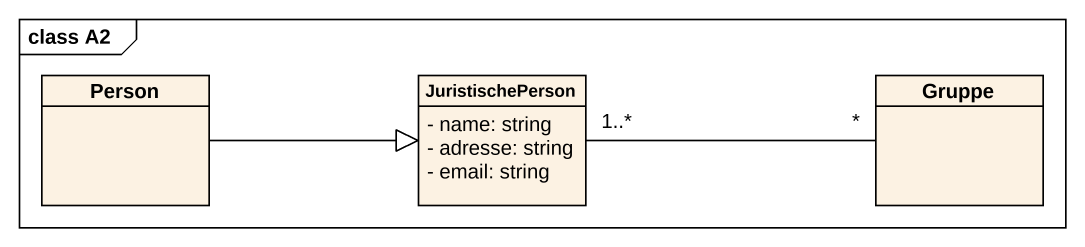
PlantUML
@startuml
mainframe class A2
hide circle
hide empty members
skinparam classAttributeIconSize 0
class "Person" as Person_
class JuristischePerson {
  - name: string
  - adresse: string
  - email: string
}
class Gruppe
Person_ -right-|> JuristischePerson
JuristischePerson "1..*" -right- "*" Gruppe
@enduml
